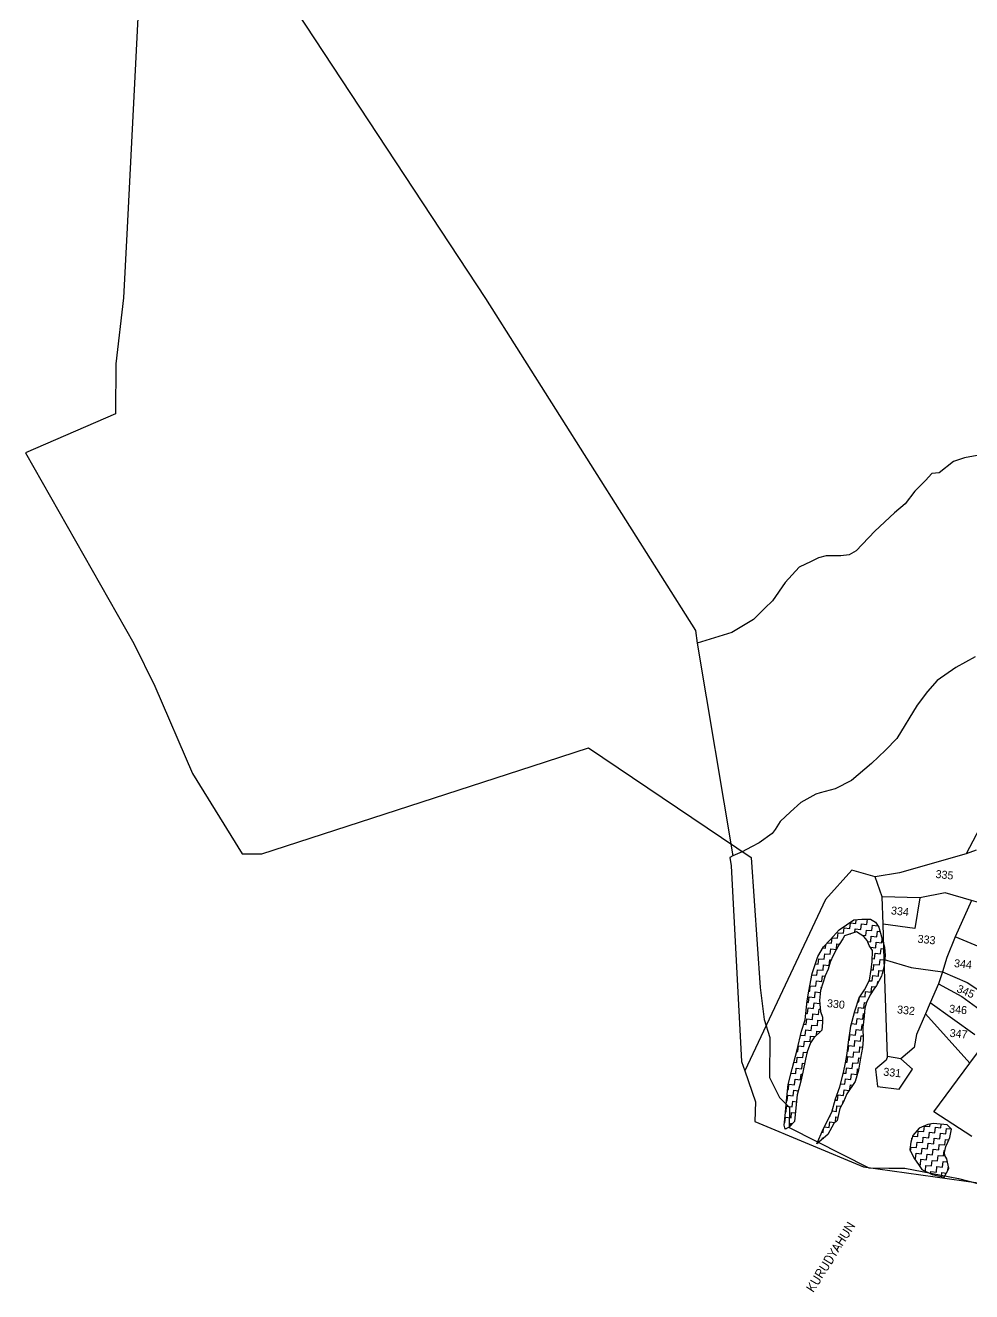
# Model space of a CAD drawing. Header units: metres. Extents: x 290336 to 293471, y 1993039 to 1996947.
# Drawn here: x 290336 to 291429, y 1993832 to 1995295 of the extents above; entities that cross this region are included whole.
import ezdxf
from ezdxf.enums import TextEntityAlignment as Align

# ---------------------------------------------------------------- set-up
doc = ezdxf.new("R2010")
doc.units = ezdxf.units.M
doc.header["$MEASUREMENT"] = 0
for name, color, linetype in [('POLY_HATCH', 12, 'Continuous'), ('POLY_PARCEL', 6, 'Continuous'), ('POLY_WATER', 4, 'Continuous'), ('TEXT_MAPOUT', 7, 'Continuous'), ('TEXT_PARCEL', 7, 'Continuous'), ('V_BOUND_LINE', 7, 'Continuous'), ('VILLAGE BOUNDRY', 1, 'Continuous')]:
    doc.layers.add(name, color=color, linetype=linetype)
doc.styles.get("Standard").update_dxf_attribs({"font": 'simplex.shx'})
doc.styles.add('TEXT_MAP', font='', dxfattribs={"height": 1.8})
doc.styles.get('TEXT_MAP').set_extended_font_data('Kruti Dev 050')

msp = doc.modelspace()

# ---------------------------------------------------------------- linework, layer by layer
at = {"layer": 'POLY_HATCH'}
for p, q in [((291275.6, 1994250), (291292.8, 1994261.6)), ((291292.8, 1994261.6), (291301.8, 1994262.4)), ((291301.8, 1994262.4), (291311.7, 1994262.3)), ((291311.7, 1994262.3), (291317.6, 1994259)), ((291317.6, 1994259), (291321.4, 1994253.2)), ((291321.4, 1994253.2), (291324.7, 1994242.2)), ((291257.5, 1994230.4), (291265.5, 1994238.5)), ((291265.5, 1994238.5), (291275.6, 1994250)), ((291279.9, 1994239.7), (291275.6, 1994233)), ((291282, 1994243.1), (291279.9, 1994239.7)), ((291295.9, 1994247.9), (291282, 1994243.1)), ((291304.3, 1994242.5), (291295.9, 1994247.9)), ((291308.2, 1994237.7), (291304.3, 1994242.5)), ((291324.7, 1994242.2), (291328, 1994230.3)), ((291251, 1994219.5), (291257.5, 1994230.4)), ((291272.3, 1994227.1), (291268.9, 1994220.3)), ((291275.6, 1994233), (291272.3, 1994227.1)), ((291310.3, 1994232.1), (291308.2, 1994237.7)), ((291314.2, 1994226.3), (291310.3, 1994232.1)), ((291313.7, 1994213), (291314.2, 1994226.3)), ((291328, 1994230.3), (291328.7, 1994220.4)), ((291244.5, 1994199.7), (291251, 1994219.5)), ((291265.5, 1994212.7), (291262.9, 1994204.9)), ((291268.9, 1994220.3), (291265.5, 1994212.7)), ((291312.8, 1994204.2), (291313.7, 1994213)), ((291328.7, 1994220.4), (291327.6, 1994208.9)), ((291240.6, 1994179.5), (291244.5, 1994199.7)), ((291259.4, 1994197.2), (291256.7, 1994188.6)), ((291262.9, 1994204.9), (291259.4, 1994197.2)), ((291310.6, 1994191.9), (291312.8, 1994204.2)), ((291324.5, 1994196.7), (291318.9, 1994185.7)), ((291327.6, 1994208.9), (291324.5, 1994196.7)), ((291254.1, 1994179.9), (291252.9, 1994168.5)), ((291256.7, 1994188.6), (291254.1, 1994179.9)), ((291298.7, 1994171.8), (291305, 1994180.9)), ((291305, 1994180.9), (291310.6, 1994191.9)), ((291315.8, 1994181.6), (291311.5, 1994174.9)), ((291318.9, 1994185.7), (291315.8, 1994181.6)), ((291236.3, 1994146.1), (291238.6, 1994168.2)), ((291238.6, 1994168.2), (291240.6, 1994179.5)), ((291252.9, 1994168.5), (291254.3, 1994155.8)), ((291293.6, 1994156.2), (291298.7, 1994171.8)), ((291307.1, 1994166.4), (291305.5, 1994159.5)), ((291311.5, 1994174.9), (291307.1, 1994166.4)), ((291254.3, 1994155.8), (291256.3, 1994149.4)), ((291289.1, 1994138.9), (291293.6, 1994156.2)), ((291304.6, 1994150.6), (291303.2, 1994137.4)), ((291305.5, 1994159.5), (291304.6, 1994150.6)), ((291232.3, 1994133.1), (291236.3, 1994146.1)), ((291256.5, 1994143.1), (291255.6, 1994134.3)), ((291256.3, 1994149.4), (291256.5, 1994143.1)), ((291286.3, 1994120.4), (291289.1, 1994138.9)), ((291303.2, 1994137.4), (291303.5, 1994123.1)), ((291227.3, 1994111.4), (291232.3, 1994133.1)), ((291246.6, 1994125.4), (291242.5, 1994119.6)), ((291255.6, 1994134.3), (291246.6, 1994125.4)), ((291303.5, 1994123.1), (291302.6, 1994114.3)), ((291221.5, 1994089.7), (291227.3, 1994111.4)), ((291238.7, 1994109.3), (291236.9, 1994100.6)), ((291242.5, 1994119.6), (291238.7, 1994109.3)), ((291282.9, 1994096.7), (291284.9, 1994107.2)), ((291284.9, 1994107.2), (291286.3, 1994120.4)), ((291302.6, 1994114.3), (291300.4, 1994102)), ((291236.9, 1994100.6), (291233.6, 1994085.7)), ((291280.9, 1994085.3), (291282.9, 1994096.7)), ((291300.4, 1994102), (291298.1, 1994088)), ((291217, 1994071.4), (291221.5, 1994089.7)), ((291233.6, 1994085.7), (291231.6, 1994075.2)), ((291276.5, 1994068.8), (291280.9, 1994085.3)), ((291298.1, 1994088), (291294.1, 1994075)), ((291215.4, 1994056.4), (291217, 1994071.4)), ((291231.6, 1994075.2), (291227.4, 1994059.6)), ((291271.5, 1994055.1), (291276.5, 1994068.8)), ((291294.1, 1994075), (291284.6, 1994060.8)), ((291213.2, 1994035.2), (291215.4, 1994056.4)), ((291227.4, 1994059.6), (291225.8, 1994044.6)), ((291267.2, 1994039.5), (291271.5, 1994055.1)), ((291280.9, 1994051.4), (291276.6, 1994043.8)), ((291284.6, 1994060.8), (291280.9, 1994051.4)), ((291212.1, 1994024.6), (291213.2, 1994035.2)), ((291225.8, 1994044.6), (291224.2, 1994028.7)), ((291257.2, 1994020), (291267.2, 1994039.5)), ((291275, 1994036.9), (291273.4, 1994029.9)), ((291276.6, 1994043.8), (291275, 1994036.9)), ((291213.5, 1994020), (291212.1, 1994024.6)), ((291218.1, 1994022.2), (291213.5, 1994020)), ((291224.2, 1994028.7), (291218.1, 1994022.2)), ((291250.1, 1994002.9), (291257.2, 1994020)), ((291269.5, 1994026.7), (291262.8, 1994014)), ((291273.4, 1994029.9), (291269.5, 1994026.7)), ((291367.9, 1994021), (291360.8, 1994012.8)), ((291378.2, 1994025.3), (291367.9, 1994021)), ((291384.6, 1994026.4), (291378.2, 1994025.3)), ((291400.4, 1994024.8), (291384.6, 1994026.4)), ((291405.3, 1994019.8), (291400.4, 1994024.8)), ((291403.4, 1994010.2), (291405.3, 1994019.8)), ((291262.8, 1994014), (291250.1, 1994002.9)), ((291358.3, 1994005.1), (291357.3, 1993996.3)), ((291360.8, 1994012.8), (291358.3, 1994005.1)), ((291398.8, 1994000), (291401.1, 1994005.1)), ((291401.1, 1994005.1), (291403.4, 1994010.2)), ((291357.3, 1993996.3), (291361.7, 1993986.9)), ((291397.2, 1993993), (291398.8, 1994000)), ((291397.7, 1993989.4), (291397.2, 1993993)), ((291361.7, 1993986.9), (291368, 1993978.2)), ((291368, 1993978.2), (291371, 1993973.4)), ((291400, 1993985.6), (291397.7, 1993989.4)), ((291402.4, 1993974.7), (291400, 1993985.6)), ((291371, 1993973.4), (291383, 1993967.7)), ((291383, 1993967.7), (291396.9, 1993964.5)), ((291396.9, 1993964.5), (291402.4, 1993974.7))]:
    msp.add_line(p, q, dxfattribs=at)
at = {"layer": 'POLY_HATCH', "linetype": 'Continuous'}
for p, q in [((291288, 1994251.8), (291288.6, 1994258.2)), ((291288.6, 1994258.2), (291295, 1994257.5)), ((291295, 1994257.5), (291295.4, 1994261.8)), ((291300.7, 1994250.5), (291301.4, 1994256.9)), ((291301.4, 1994256.9), (291307.8, 1994256.2)), ((291307.8, 1994256.2), (291308.4, 1994262.3)), ((291311.6, 1994262.3), (291311.7, 1994262.3)), ((291313.5, 1994249.2), (291314.2, 1994255.6)), ((291314.2, 1994255.6), (291320.3, 1994254.9)), ((291266.8, 1994234.7), (291267.5, 1994240.8)), ((291267.7, 1994241), (291273.9, 1994240.4)), ((291273.9, 1994240.4), (291274.5, 1994246.8)), ((291274.5, 1994246.8), (291280.9, 1994246.1)), ((291280.9, 1994246.1), (291281.6, 1994252.5)), ((291281.6, 1994252.5), (291288, 1994251.8)), ((291287.2, 1994244.9), (291287.3, 1994245.4)), ((291287.3, 1994245.4), (291288.5, 1994245.3)), ((291293.9, 1994247.2), (291294.3, 1994251.2)), ((291294.3, 1994251.2), (291300.7, 1994250.5)), ((291302.1, 1994243.9), (291306.5, 1994243.5)), ((291306.5, 1994243.5), (291307.1, 1994249.8)), ((291307.1, 1994249.8), (291313.5, 1994249.2)), ((291312.2, 1994236.4), (291312.8, 1994242.8)), ((291312.8, 1994242.8), (291319.2, 1994242.1)), ((291319.2, 1994242.1), (291319.9, 1994248.5)), ((291319.9, 1994248.5), (291322.9, 1994248.2)), ((291324.9, 1994235.1), (291325.4, 1994239.7)), ((291256.8, 1994229.2), (291259.8, 1994228.9)), ((291259.8, 1994228.9), (291260.2, 1994233.2)), ((291262.1, 1994235.1), (291266.8, 1994234.7)), ((291265.5, 1994221.9), (291266.2, 1994228.3)), ((291266.2, 1994228.3), (291272.6, 1994227.6)), ((291272.6, 1994227.6), (291273.2, 1994234)), ((291273.2, 1994234), (291276, 1994233.7)), ((291308.5, 1994236.8), (291312.2, 1994236.4)), ((291311.7, 1994230), (291317.9, 1994229.4)), ((291317.9, 1994229.4), (291318.6, 1994235.8)), ((291318.6, 1994235.8), (291324.9, 1994235.1)), ((291323.6, 1994222.3), (291324.3, 1994228.7)), ((291324.3, 1994228.7), (291328.1, 1994228.3)), ((291248.1, 1994210.8), (291251.4, 1994210.4)), ((291251.4, 1994210.4), (291252.1, 1994216.8)), ((291252.1, 1994216.8), (291258.5, 1994216.2)), ((291257.1, 1994203.4), (291257.8, 1994209.8)), ((291257.8, 1994209.8), (291264.2, 1994209.1)), ((291258.5, 1994216.2), (291259.1, 1994222.5)), ((291259.1, 1994222.5), (291265.5, 1994221.9)), ((291264.2, 1994209.1), (291264.8, 1994215.5)), ((291264.8, 1994215.5), (291266.7, 1994215.3)), ((291313.8, 1994216.9), (291316.6, 1994216.6)), ((291315.3, 1994203.8), (291315.9, 1994210.2)), ((291315.9, 1994210.2), (291322.3, 1994209.6)), ((291316.6, 1994216.6), (291317.2, 1994223)), ((291317.2, 1994223), (291323.6, 1994222.3)), ((291322.3, 1994209.6), (291323, 1994215.9)), ((291323, 1994215.9), (291328.2, 1994215.4)), ((291244.2, 1994198.3), (291250.1, 1994197.7)), ((291250.1, 1994197.7), (291250.8, 1994204.1)), ((291250.8, 1994204.1), (291257.1, 1994203.4)), ((291255.8, 1994190.6), (291256.5, 1994197)), ((291256.5, 1994197), (291259.3, 1994196.7)), ((291312.8, 1994204.1), (291315.3, 1994203.8)), ((291313.9, 1994191.1), (291314.6, 1994197.5)), ((291314.6, 1994197.5), (291321, 1994196.8)), ((291321, 1994196.8), (291321.6, 1994203.2)), ((291321.6, 1994203.2), (291326, 1994202.7)), ((291241.7, 1994179.2), (291242.4, 1994185.6)), ((291242.4, 1994185.6), (291248.8, 1994184.9)), ((291243, 1994191.9), (291243.1, 1994191.9)), ((291243.1, 1994191.9), (291243.1, 1994192.4)), ((291248.8, 1994184.9), (291249.4, 1994191.3)), ((291249.4, 1994191.3), (291255.8, 1994190.6)), ((291255.1, 1994183.1), (291255.2, 1994184.2)), ((291255.2, 1994184.2), (291255.4, 1994184.2)), ((291310.4, 1994191.4), (291313.9, 1994191.1)), ((291312.6, 1994178.3), (291313.3, 1994184.7)), ((291313.3, 1994184.7), (291317.8, 1994184.2)), ((291320.1, 1994188), (291320.3, 1994190.4)), ((291320.3, 1994190.4), (291321.2, 1994190.3)), ((291238.4, 1994166.6), (291240.4, 1994166.4)), ((291240.4, 1994166.4), (291241.1, 1994172.8)), ((291240.6, 1994179.3), (291241.7, 1994179.2)), ((291241.1, 1994172.8), (291247.5, 1994172.1)), ((291246.1, 1994159.4), (291246.8, 1994165.7)), ((291246.8, 1994165.7), (291253.2, 1994165.1)), ((291247.5, 1994172.1), (291248.1, 1994178.5)), ((291248.1, 1994178.5), (291253.9, 1994177.9)), ((291253.2, 1994165.1), (291253.2, 1994165.4)), ((291297.1, 1994167), (291298.5, 1994166.9)), ((291298.5, 1994166.9), (291299.1, 1994172.3)), ((291299.7, 1994173.2), (291305.6, 1994172.6)), ((291304.3, 1994159.8), (291304.9, 1994166.2)), ((291304.9, 1994166.2), (291307, 1994166)), ((291305.6, 1994172.6), (291306.2, 1994179)), ((291306.2, 1994179), (291312.6, 1994178.3)), ((291237.1, 1994153.8), (291239.1, 1994153.6)), ((291239.1, 1994153.6), (291239.8, 1994160)), ((291239.8, 1994160), (291246.1, 1994159.4)), ((291244.8, 1994146.6), (291245.5, 1994153)), ((291245.5, 1994153), (291251.9, 1994152.3)), ((291251.9, 1994152.3), (291252.5, 1994158.7)), ((291252.5, 1994158.7), (291254, 1994158.6)), ((291293.1, 1994154.5), (291297.2, 1994154.1)), ((291297.2, 1994154.1), (291297.9, 1994160.5)), ((291297.9, 1994160.5), (291304.3, 1994159.8)), ((291302.9, 1994147), (291303.6, 1994153.4)), ((291303.6, 1994153.4), (291304.9, 1994153.3)), ((291234.8, 1994141.2), (291237.8, 1994140.9)), ((291237.8, 1994140.9), (291238.4, 1994147.3)), ((291238.4, 1994147.3), (291244.8, 1994146.6)), ((291243.5, 1994133.8), (291244.2, 1994140.2)), ((291244.2, 1994140.2), (291250.6, 1994139.6)), ((291250.6, 1994139.6), (291251.2, 1994145.9)), ((291251.2, 1994145.9), (291256.4, 1994145.4)), ((291288.9, 1994135.6), (291289.3, 1994139.6)), ((291289.9, 1994141.9), (291295.9, 1994141.3)), ((291295.9, 1994141.3), (291296.6, 1994147.7)), ((291296.6, 1994147.7), (291302.9, 1994147)), ((291301.6, 1994134.3), (291302.3, 1994140.7)), ((291302.3, 1994140.7), (291303.5, 1994140.5)), ((291231.3, 1994128.6), (291236.5, 1994128.1)), ((291235.1, 1994115.3), (291235.8, 1994121.7)), ((291235.8, 1994121.7), (291242.2, 1994121.1)), ((291236.5, 1994128.1), (291237.1, 1994134.5)), ((291237.1, 1994134.5), (291243.5, 1994133.8)), ((291242.2, 1994121.1), (291242.8, 1994127.4)), ((291242.8, 1994127.4), (291248.1, 1994126.9)), ((291249.4, 1994128.1), (291249.9, 1994133.2)), ((291249.9, 1994133.2), (291254, 1994132.7)), ((291286.7, 1994122.9), (291287.5, 1994122.8)), ((291287.5, 1994122.8), (291288.2, 1994129.2)), ((291288.2, 1994129.2), (291294.6, 1994128.6)), ((291288.6, 1994135.6), (291288.9, 1994135.6)), ((291293.3, 1994115.8), (291293.9, 1994122.2)), ((291293.9, 1994122.2), (291300.3, 1994121.5)), ((291294.6, 1994128.6), (291295.2, 1994134.9)), ((291295.2, 1994134.9), (291301.6, 1994134.3)), ((291300.3, 1994121.5), (291301, 1994127.9)), ((291301, 1994127.9), (291303.4, 1994127.6)), ((291226.9, 1994109.7), (291228.1, 1994109.6)), ((291228.1, 1994109.6), (291228.8, 1994116)), ((291228.8, 1994116), (291235.1, 1994115.3)), ((291233.8, 1994102.6), (291234.5, 1994109)), ((291234.5, 1994109), (291238.6, 1994108.5)), ((291285.2, 1994110.2), (291286.2, 1994110.1)), ((291286.2, 1994110.1), (291286.9, 1994116.4)), ((291286.9, 1994116.4), (291293.3, 1994115.8)), ((291291.9, 1994103), (291292.6, 1994109.4)), ((291292.6, 1994109.4), (291299, 1994108.7)), ((291299, 1994108.7), (291299.6, 1994115.1)), ((291299.6, 1994115.1), (291302.7, 1994114.8)), ((291223.6, 1994097.2), (291226.8, 1994096.8)), ((291226.8, 1994096.8), (291227.4, 1994103.2)), ((291227.4, 1994103.2), (291233.8, 1994102.6)), ((291232.5, 1994089.8), (291233.2, 1994096.2)), ((291233.2, 1994096.2), (291235.9, 1994095.9)), ((291283.1, 1994097.5), (291284.9, 1994097.3)), ((291284.9, 1994097.3), (291285.6, 1994103.7)), ((291285.6, 1994103.7), (291291.9, 1994103)), ((291290.6, 1994090.2), (291291.3, 1994096.6)), ((291291.3, 1994096.6), (291297.7, 1994096)), ((291297.7, 1994096), (291298.3, 1994102.4)), ((291298.3, 1994102.4), (291300.5, 1994102.1)), ((291220.3, 1994084.6), (291225.5, 1994084.1)), ((291224.1, 1994071.3), (291224.8, 1994077.7)), ((291224.8, 1994077.7), (291231.2, 1994077)), ((291225.5, 1994084.1), (291226.1, 1994090.5)), ((291226.1, 1994090.5), (291232.5, 1994089.8)), ((291231.2, 1994077), (291231.8, 1994083.4)), ((291231.8, 1994083.4), (291233.2, 1994083.3)), ((291280.7, 1994084.8), (291283.6, 1994084.5)), ((291282.3, 1994071.8), (291282.9, 1994078.1)), ((291282.9, 1994078.1), (291289.3, 1994077.5)), ((291283.6, 1994084.5), (291284.2, 1994090.9)), ((291284.2, 1994090.9), (291290.6, 1994090.2)), ((291289.3, 1994077.5), (291290, 1994083.9)), ((291290, 1994083.9), (291296.3, 1994083.2)), ((291296.3, 1994083.2), (291297, 1994089.6)), ((291297, 1994089.6), (291298.4, 1994089.4)), ((291216.4, 1994065.7), (291217.1, 1994065.6)), ((291217.1, 1994065.6), (291217.8, 1994072)), ((291217.8, 1994072), (291224.1, 1994071.3)), ((291222.8, 1994058.5), (291223.5, 1994064.9)), ((291223.5, 1994064.9), (291228.7, 1994064.4)), ((291277.4, 1994072.3), (291282.3, 1994071.8)), ((291280.9, 1994059), (291281.6, 1994065.4)), ((291281.6, 1994065.4), (291287.2, 1994064.8)), ((291288.1, 1994066.1), (291288.6, 1994071.1)), ((291288.6, 1994071.1), (291291.3, 1994070.8)), ((291215.1, 1994052.9), (291215.8, 1994052.8)), ((291215.8, 1994052.8), (291216.4, 1994059.2)), ((291216.4, 1994059.2), (291222.8, 1994058.5)), ((291221.5, 1994045.8), (291222.2, 1994052.2)), ((291222.2, 1994052.2), (291226.5, 1994051.7)), ((291271.1, 1994053.6), (291273.9, 1994053.3)), ((291273.9, 1994053.3), (291274.6, 1994059.6)), ((291274.6, 1994059.6), (291280.9, 1994059)), ((291280, 1994049.7), (291280.3, 1994052.6)), ((291280.3, 1994052.6), (291281.4, 1994052.5)), ((291213.1, 1994027.3), (291213.8, 1994033.7)), ((291213.7, 1994040.1), (291214.5, 1994040)), ((291213.8, 1994033.7), (291220.2, 1994033)), ((291214.5, 1994040), (291215.1, 1994046.4)), ((291215.1, 1994046.4), (291221.5, 1994045.8)), ((291220.2, 1994033), (291220.8, 1994039.4)), ((291220.8, 1994039.4), (291225.2, 1994038.9)), ((291264.8, 1994034.8), (291265.5, 1994034.8)), ((291265.5, 1994034.8), (291265.7, 1994036.6)), ((291267.6, 1994041), (291272.6, 1994040.5)), ((291271.3, 1994028.2), (291271.9, 1994034.1)), ((291271.9, 1994034.1), (291274.3, 1994033.9)), ((291272.6, 1994040.5), (291273.2, 1994046.9)), ((291273.2, 1994046.9), (291278.1, 1994046.4)), ((291212.4, 1994027.4), (291213.1, 1994027.3)), ((291213.2, 1994020.8), (291214.8, 1994020.7)), ((291219.2, 1994023.4), (291219.5, 1994026.6)), ((291219.5, 1994026.6), (291222, 1994026.4)), ((291257.2, 1994016.3), (291257.7, 1994020.9)), ((291258.5, 1994022.6), (291264.2, 1994022)), ((291264.2, 1994022), (291264.9, 1994028.4)), ((291264.9, 1994028.4), (291270.8, 1994027.8)), ((291373.4, 1994017.2), (291374.1, 1994023.6)), ((291374.1, 1994023.6), (291380.4, 1994022.9)), ((291380.4, 1994022.9), (291380.7, 1994025.8)), ((291386.2, 1994015.9), (291386.8, 1994022.2)), ((291386.8, 1994022.2), (291393.2, 1994021.6)), ((291393.2, 1994021.6), (291393.6, 1994025.5)), ((291398.9, 1994014.5), (291399.6, 1994020.9)), ((291399.6, 1994020.9), (291404.8, 1994020.4)), ((291255.7, 1994016.4), (291257.2, 1994016.3)), ((291256.4, 1994008.4), (291256.5, 1994009.9)), ((291256.5, 1994009.9), (291257.9, 1994009.7)), ((291263.5, 1994015.4), (291263.6, 1994015.6)), ((291263.6, 1994015.6), (291263.6, 1994015.6)), ((291358.5, 1994005.8), (291359.3, 1994005.7)), ((291359.3, 1994005.7), (291359.7, 1994009.4)), ((291360.6, 1994012), (291366.4, 1994011.4)), ((291365, 1993998.7), (291365.7, 1994005.1)), ((291365.7, 1994005.1), (291372.1, 1994004.4)), ((291366.4, 1994011.4), (291367, 1994017.8)), ((291367, 1994017.8), (291373.4, 1994017.2)), ((291372.1, 1994004.4), (291372.7, 1994010.8)), ((291372.7, 1994010.8), (291379.1, 1994010.1)), ((291379.1, 1994010.1), (291379.8, 1994016.5)), ((291379.8, 1994016.5), (291386.2, 1994015.9)), ((291384.9, 1994003.1), (291385.5, 1994009.5)), ((291385.5, 1994009.5), (291391.9, 1994008.8)), ((291391.9, 1994008.8), (291392.6, 1994015.2)), ((291392.6, 1994015.2), (291398.9, 1994014.5)), ((291397.6, 1994001.8), (291398.3, 1994008.2)), ((291398.3, 1994008.2), (291402.3, 1994007.7)), ((291250.5, 1994004.1), (291251.3, 1994004)), ((291358.2, 1993994.5), (291358.7, 1993999.3)), ((291358.7, 1993999.3), (291365, 1993998.7)), ((291363.7, 1993985.9), (291364.4, 1993992.3)), ((291364.4, 1993992.3), (291370.8, 1993991.6)), ((291370.8, 1993991.6), (291371.4, 1993998)), ((291371.4, 1993998), (291377.8, 1993997.4)), ((291376.5, 1993984.6), (291377.1, 1993991)), ((291377.1, 1993991), (291383.5, 1993990.3)), ((291377.8, 1993997.4), (291378.5, 1994003.7)), ((291378.5, 1994003.7), (291384.9, 1994003.1)), ((291383.5, 1993990.3), (291384.2, 1993996.7)), ((291384.2, 1993996.7), (291390.6, 1993996)), ((291390.6, 1993996), (291391.2, 1994002.4)), ((291391.2, 1994002.4), (291397.6, 1994001.8)), ((291396.3, 1993989), (291397, 1993995.4)), ((291397, 1993995.4), (291397.7, 1993995.3)), ((291362.3, 1993986.1), (291363.7, 1993985.9)), ((291367.3, 1993979.1), (291369.4, 1993978.9)), ((291369.4, 1993978.9), (291370.1, 1993985.3)), ((291370.1, 1993985.3), (291376.5, 1993984.6)), ((291375.2, 1993971.8), (291375.8, 1993978.2)), ((291375.8, 1993978.2), (291382.2, 1993977.5)), ((291382.2, 1993977.5), (291382.9, 1993983.9)), ((291382.9, 1993983.9), (291389.3, 1993983.3)), ((291387.9, 1993970.5), (291388.6, 1993976.9)), ((291388.6, 1993976.9), (291395, 1993976.2)), ((291389.3, 1993983.3), (291389.9, 1993989.7)), ((291389.9, 1993989.7), (291396.3, 1993989)), ((291395, 1993976.2), (291395.6, 1993982.6)), ((291395.6, 1993982.6), (291400.8, 1993982.1)), ((291401, 1993972.1), (291401.4, 1993975.6)), ((291401.4, 1993975.6), (291402.2, 1993975.5)), ((291374.2, 1993971.9), (291375.2, 1993971.8)), ((291381.3, 1993968.5), (291381.6, 1993971.2)), ((291381.6, 1993971.2), (291387.9, 1993970.5)), ((291393.8, 1993965.2), (291394.3, 1993969.8)), ((291394.3, 1993969.8), (291399.5, 1993969.3))]:
    msp.add_line(p, q, dxfattribs=at)
at = {"layer": 'POLY_PARCEL'}
for p, q in [((291468.4, 1994426), (291422.2, 1994337.8)), ((291433.8, 1994342.3), (291422.2, 1994337.8)), ((291422.2, 1994337.8), (291345.3, 1994316)), ((291290.3, 1994319), (291259.8, 1994285.3)), ((291317.2, 1994311.3), (291290.3, 1994319)), ((291345.3, 1994316), (291317.2, 1994311.3)), ((291325.2, 1994288.4), (291317.2, 1994311.3)), ((291259.8, 1994285.3), (291166.8, 1994087.2)), ((291326.6, 1994256.5), (291325.2, 1994288.4)), ((291368.9, 1994287.1), (291325.2, 1994288.4)), ((291368.9, 1994287.1), (291363, 1994251.7)), ((291398.2, 1994292.8), (291368.9, 1994287.1)), ((291428.3, 1994284.1), (291398.2, 1994292.8)), ((291428.3, 1994284.1), (291409.6, 1994242)), ((291436.6, 1994281.8), (291428.3, 1994284.1)), ((291363, 1994251.7), (291326.6, 1994256.5)), ((291327.8, 1994215.8), (291326.6, 1994256.5)), ((291409.6, 1994242), (291400.1, 1994218.1)), ((291437.3, 1994230.5), (291409.6, 1994242)), ((291327.8, 1994215.8), (291358.9, 1994206.7)), ((291331.5, 1994104), (291327.8, 1994215.8)), ((291400.1, 1994218.1), (291394.9, 1994201.6)), ((291358.9, 1994206.7), (291394.9, 1994201.6)), ((291394.9, 1994201.6), (291390.5, 1994187.7)), ((291394.9, 1994201.6), (291423.3, 1994189.2)), ((291390.5, 1994187.7), (291380.9, 1994165.9)), ((291390.5, 1994187.7), (291417.3, 1994173)), ((291423.3, 1994189.2), (291441.6, 1994177.5)), ((291380.9, 1994165.9), (291375.4, 1994153.2)), ((291432.2, 1994128.7), (291380.9, 1994165.9)), ((291417.3, 1994173), (291438.5, 1994157.8)), ((291375.4, 1994153.2), (291364.9, 1994129.2)), ((291375.4, 1994153.2), (291426.7, 1994096.1)), ((291364.9, 1994129.2), (291362.3, 1994114.3)), ((291362.3, 1994114.3), (291346.9, 1994101.3)), ((291426.7, 1994096.1), (291444.3, 1994119.9)), ((291329.9, 1994099.8), (291317.5, 1994089.2)), ((291331.5, 1994104), (291329.9, 1994099.8)), ((291346.9, 1994101.3), (291331.5, 1994104)), ((291360.2, 1994089.1), (291346.9, 1994101.3)), ((291385.1, 1994039.9), (291426.7, 1994096.1)), ((291317.5, 1994089.2), (291319.8, 1994069.4)), ((291344.9, 1994066.3), (291360.2, 1994089.1)), ((291319.8, 1994069.4), (291344.9, 1994066.3)), ((291428.8, 1994011.6), (291385.1, 1994039.9))]:
    msp.add_line(p, q, dxfattribs=at)
at = {"layer": 'POLY_WATER'}
for p, q in [((291420.2, 1994795), (291407.6, 1994791)), ((291439.2, 1994798.4), (291420.2, 1994795)), ((291407.6, 1994791), (291391.3, 1994777.8)), ((291375.5, 1994768.8), (291363.1, 1994756.8)), ((291382.7, 1994777.1), (291375.5, 1994768.8)), ((291391.3, 1994777.8), (291382.7, 1994777.1)), ((291363.1, 1994756.8), (291352, 1994742)), ((291352, 1994742), (291339.7, 1994731.6)), ((291339.7, 1994731.6), (291316.8, 1994710.5)), ((291316.8, 1994710.5), (291295.3, 1994687.8)), ((291251.9, 1994679.5), (291243.5, 1994675.6)), ((291260.6, 1994681.8), (291251.9, 1994679.5)), ((291277.7, 1994682.1), (291260.6, 1994681.8)), ((291287.4, 1994683.3), (291277.7, 1994682.1)), ((291295.3, 1994687.8), (291287.4, 1994683.3)), ((291229.5, 1994669), (291213.3, 1994651)), ((291243.5, 1994675.6), (291229.5, 1994669)), ((291213.3, 1994651), (291198.9, 1994630.2)), ((291190, 1994621.5), (291177, 1994608.5)), ((291198.9, 1994630.2), (291190, 1994621.5)), ((291177, 1994608.5), (291152, 1994593.6)), ((291152, 1994593.6), (291112, 1994581.1)), ((291432.7, 1994565.3), (291410.2, 1994553.2)), ((291410.2, 1994553.2), (291388.9, 1994537.9)), ((291388.9, 1994537.9), (291377.5, 1994525.2)), ((291377.5, 1994525.2), (291365.8, 1994509.4)), ((291365.8, 1994509.4), (291342.1, 1994470.9)), ((291342.1, 1994470.9), (291329, 1994457.4)), ((291329, 1994457.4), (291313.1, 1994442)), ((291313.1, 1994442), (291289.8, 1994422.6)), ((291289.8, 1994422.6), (291271.2, 1994412.9)), ((291248.7, 1994406.7), (291231.3, 1994397.3)), ((291253.7, 1994408.3), (291248.7, 1994406.7)), ((291271.2, 1994412.9), (291253.7, 1994408.3)), ((291219.5, 1994386.3), (291207.7, 1994375.3)), ((291231.3, 1994397.3), (291219.5, 1994386.3)), ((291207.7, 1994375.3), (291202, 1994365.8)), ((291198.3, 1994361.4), (291183.4, 1994350.7)), ((291202, 1994365.8), (291198.3, 1994361.4)), ((291174.4, 1994345.8), (291163.6, 1994340)), ((291183.4, 1994350.7), (291174.4, 1994345.8)), ((291153.1, 1994335.7), (291149.5, 1994333.8)), ((291163.6, 1994340), (291153.1, 1994335.7))]:
    msp.add_line(p, q, dxfattribs=at)
at = {"layer": 'V_BOUND_LINE'}
for p, q in [((290543.5, 1995472.2), (290867.6, 1994979.1)), ((290867.6, 1994979.1), (291109.8, 1994595.7)), ((291109.8, 1994595.7), (291112, 1994581.1)), ((291112, 1994581.1), (291153.1, 1994335.7)), ((291149.5, 1994333.8), (291151, 1994324)), ((291151, 1994324), (291163, 1994098.1)), ((291163, 1994098.1), (291166.8, 1994087.2)), ((291166.8, 1994087.2), (291179.1, 1994051.5)), ((291179.1, 1994051.5), (291178.4, 1994029)), ((291178.4, 1994029), (291303.6, 1993976.4)), ((291303.6, 1993976.4), (291436, 1993957.9))]:
    msp.add_line(p, q, dxfattribs=at)
at = {"layer": 'VILLAGE BOUNDRY'}
for p, q in [((290467.1, 1995318.5), (290453.5, 1995053.5)), ((290453.5, 1995053.5), (290449.8, 1994979.8)), ((290449.8, 1994979.8), (290440.9, 1994903.8)), ((290440.9, 1994903.8), (290440.5, 1994846.1)), ((290440.5, 1994846.1), (290336.4, 1994800.8)), ((290336.4, 1994800.8), (290461.5, 1994580.9)), ((290461.5, 1994580.9), (290485.8, 1994531.4)), ((290485.8, 1994531.4), (290529.5, 1994430.5)), ((290921.5, 1994439.1), (290986.4, 1994460.2)), ((290986.4, 1994460.2), (291174.3, 1994333.5)), ((290529.5, 1994430.5), (290586.5, 1994337.9)), ((290609.5, 1994337.7), (290921.5, 1994439.1)), ((290586.5, 1994337.9), (290609.5, 1994337.7)), ((291174.3, 1994333.5), (291184.7, 1994183.6)), ((291184.7, 1994183.6), (291189, 1994146.6)), ((291189, 1994146.6), (291195.8, 1994125.9)), ((291195.8, 1994125.9), (291195.4, 1994079.8)), ((291195.4, 1994079.8), (291206.8, 1994056.6)), ((291206.8, 1994056.6), (291218.2, 1994045)), ((291218.2, 1994045), (291218, 1994022)), ((291218, 1994022), (291309.9, 1993975.2)), ((291309.9, 1993975.2), (291332.9, 1993975)), ((291332.9, 1993975), (291351.5, 1993974.8)), ((291351.5, 1993974.8), (291413.5, 1993962.9)), ((291413.5, 1993962.9), (291459.5, 1993951))]:
    msp.add_line(p, q, dxfattribs=at)

# ---------------------------------------------------------------- texts
at = {"layer": 'TEXT_MAPOUT'}
msp.add_text('KURUDYAHUN', height=10.27, rotation=57.8471, dxfattribs=at).set_placement((291245.6, 1993830.8))
at = {"layer": 'TEXT_PARCEL', "style": 'TEXT_MAP'}
for s, rotation, p in [('335', 354.1017, (291397.3, 1994313.7)), ('334', 354.1017, (291345.9, 1994271.6)), ('333', 354.1017, (291376.6, 1994238.9)), ('344', 354.1017, (291418.7, 1994210.7)), ('345', 337.3416, (291421.8, 1994179)), ('330', 354.1017, (291272, 1994164.5)), ('332', 354.1017, (291352.9, 1994157.3)), ('346', 354.1017, (291413, 1994158.2)), ('347', 354.1017, (291413.6, 1994130.2)), ('331', 354.1017, (291337, 1994085.4))]:
    msp.add_text(s, height=9.24, rotation=rotation, dxfattribs=at).set_placement(p, align=Align.MIDDLE)

doc.saveas('drawing.dxf')
